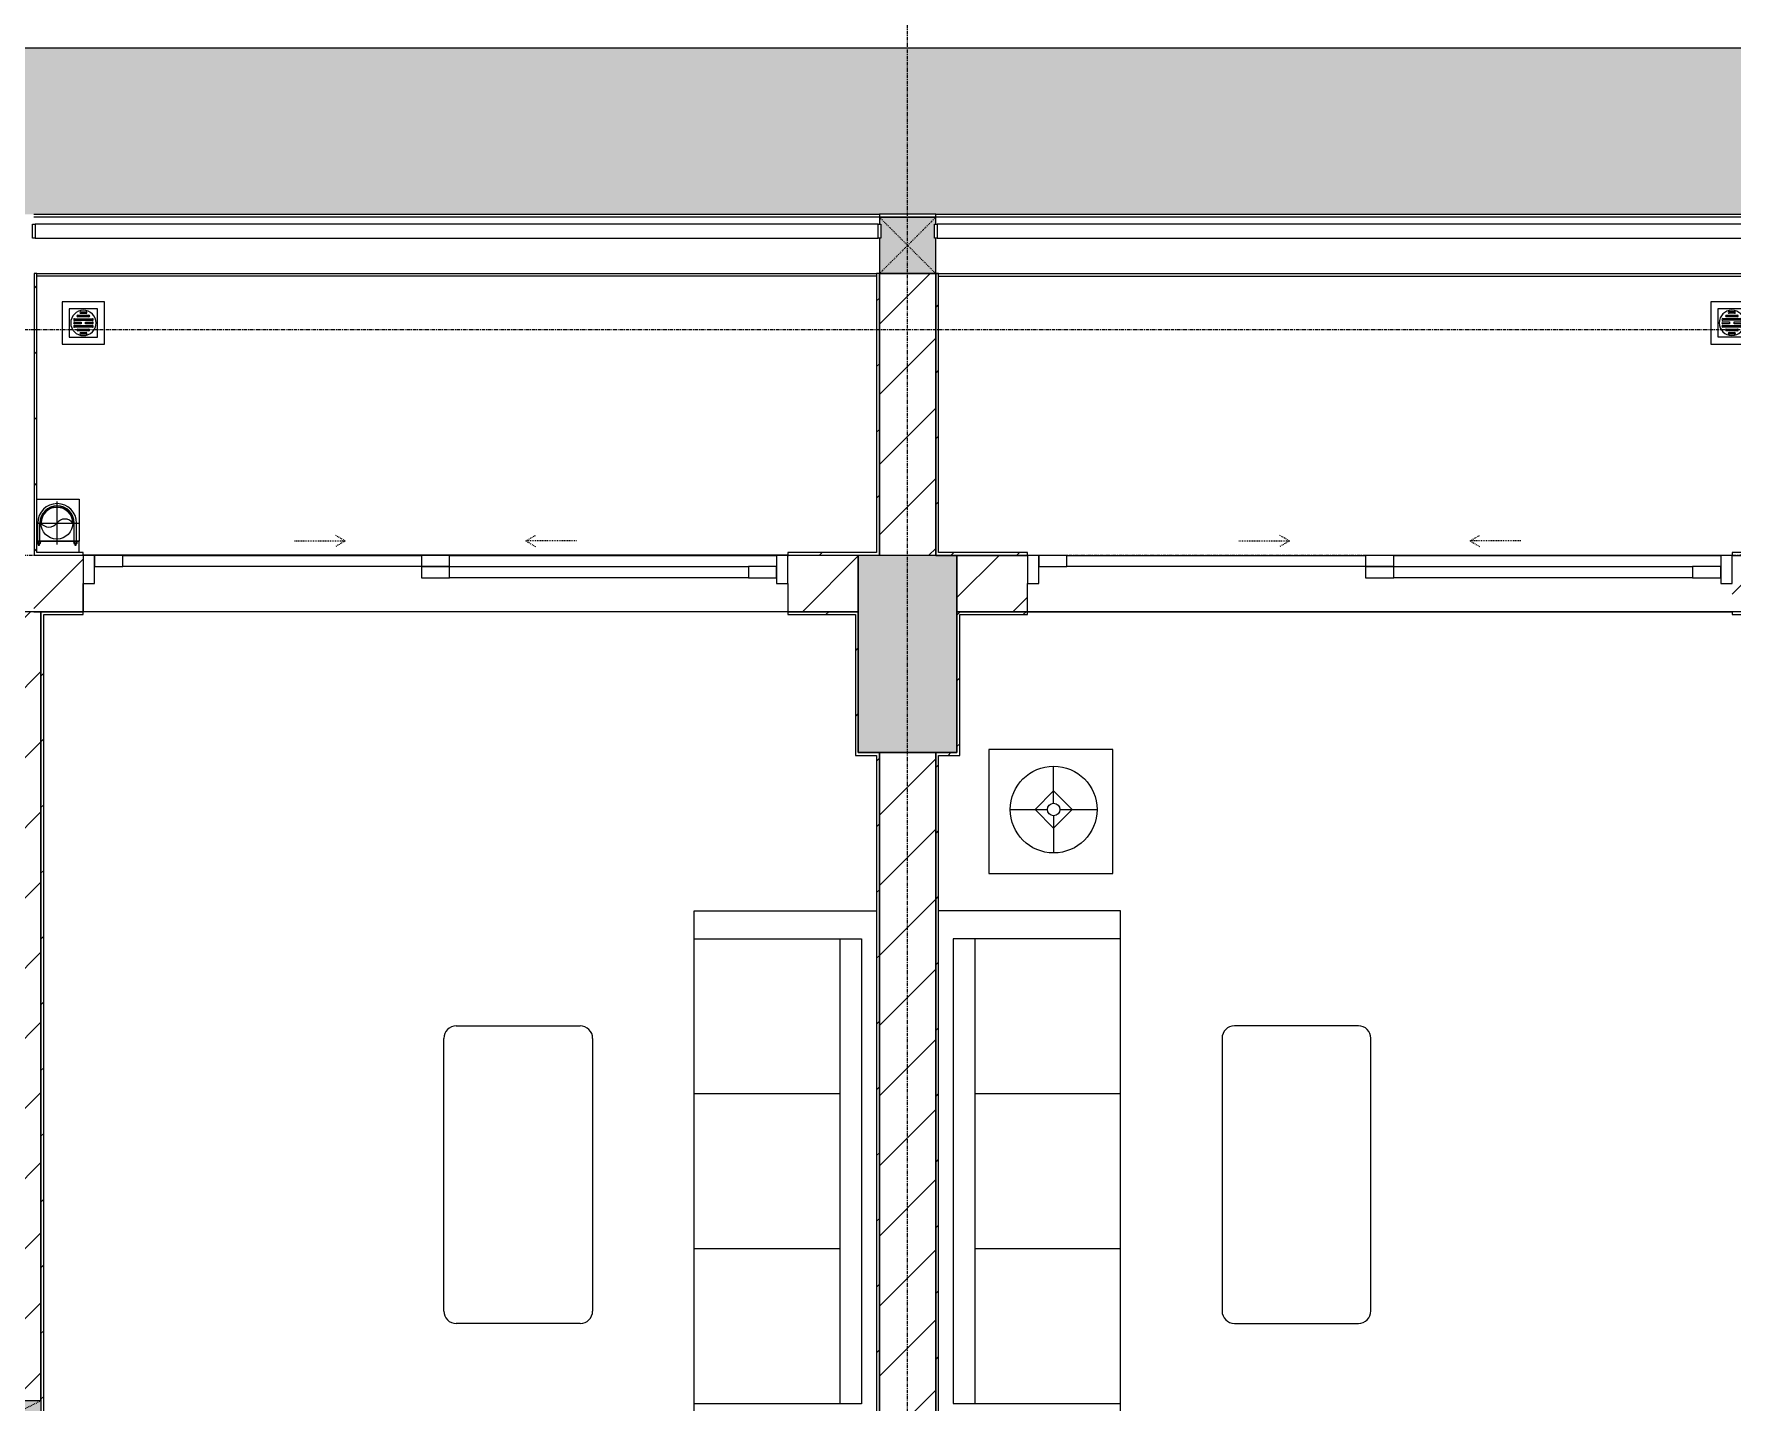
# Model space of a CAD drawing. Header units: millimetres. Extents: x 5357 to 259384, y -16348 to 109893.
# Drawn here: x 88653 to 94678, y 41532 to 46387 of the extents above; entities that cross this region are included whole.
import ezdxf

# ---------------------------------------------------------------- set-up
doc = ezdxf.new("R2010")
doc.units = ezdxf.units.MM
for name, pattern in [('Dash', [6, 3, -3]), ('Grid Line', [22.225, 12.7, -3.175, 3.175, -3.175]), ('IMPORT-CENTER _3_', [10.16, 6.35, -1.27, 1.27, -1.27])]:
    doc.linetypes.add(name, pattern=pattern)
for name, color, linetype, lineweight in [('0-1', 7, 'Continuous', 5), ('A-DOOR', 31, 'Continuous', 9), ('A-DOOR-FRAM', 31, 'Continuous', 9), ('A-DOOR-HDLN', 31, 'Dash', 9), ('A-FLOR-1', 53, 'Continuous', 9), ('A-FLOR-HRAL', 11, 'Continuous', 9), ('A-FLOR-PATT', 8, 'Continuous', 9), ('A-WALL', 113, 'Continuous', 9), ('A-WALL-1', 9, 'Continuous', 18), ('A-WALL-3', 113, 'Continuous', 18), ('A-WALL-PATT', 111, 'Continuous', 9), ('A-WALL-PATT-1', 10, 'Continuous', 9), ('A-WALL-PATT-2', 53, 'Continuous', 9), ('G-IMPT', 8, 'Continuous', 9), ('G-IMPT-2', 8, 'IMPORT-CENTER _3_', 9), ('I-FURN', 30, 'Continuous', 9), ('I-FURN-1', 254, 'Continuous', 9), ('I-WALL-1', 9, 'Continuous', 18), ('I-WALL-2', 53, 'Continuous', 9), ('M-EQPM', 50, 'Continuous', 9), ('S-BEAM-1', 53, 'Continuous', 9), ('S-COLS', 52, 'Continuous', 9), ('S-COLS-1', 253, 'Continuous', 5), ('S-COLS-2', 9, 'Continuous', 18), ('S-COLS-3', 53, 'Continuous', 9), ('S-COLS-4', 254, 'Continuous', 9), ('S-COLS-5', 52, 'Continuous', 18), ('S-COLS-6', 52, 'Dash', 9), ('S-COLS-HDLN', 52, 'Dash', 9), ('S-COLS-HDLN-1', 53, 'Dash', 9), ('S-GRID-1', 1, 'Grid Line', 9)]:
    doc.layers.add(name, color=color, linetype=linetype, lineweight=lineweight)
pattern_1 = [(45, (0, 0), (-116.67262, 116.67262), [])]
pattern_2 = [(45, (0, 0), (-124.4508, 124.4508), [])]

# ---------------------------------------------------------------- blocks, each defined once
blk = doc.blocks.new('NCV_TKTC_KET CAU_rvt-1-TKCS_MB CẢNH QUAN CÂY XANH')
at = {"layer": 'S-COLS-1'}
blk.add_hatch(color=256, dxfattribs=at).paths.add_polyline_path([(91927.6, 43836.9), (91927.6, 44536.9), (91577.6, 44536.9), (91577.6, 43836.9), (91903.1, 43836.9)])
at = {"layer": 'S-BEAM-1'}
blk.add_line((91852.6, 45537.4), (94852.6, 45537.4), dxfattribs=at)
at = {"layer": 'S-COLS-2'}
for p, q in [((91927.6, 44536.9), (91577.6, 44536.9)), ((91577.6, 44536.9), (91577.6, 43836.9)), ((91927.6, 43836.9), (91927.6, 44536.9)), ((91577.6, 43836.9), (91927.6, 43836.9))]:
    blk.add_line(p, q, dxfattribs=at)
blk = doc.blocks.new('LOBBY_SOFA_1 - LOBBY_SOFA_1-V152-TKCS_MB CẢNH QUAN CÂY XANH')
at = {"layer": 'I-FURN'}
for p, q in [((-2128.3, 1548.5), (-1160.3, 1548.5)), ((-2172.3, 1064.5), (-2172.3, 1504.5)), ((-1116.3, 1504.5), (-1116.3, 1064.5)), ((-1160.3, 1020.5), (-2128.3, 1020.5)), ((-2688.2, 633.5), (-3128.2, 633.5)), ((-3128.2, 633.5), (-3128.2, 193.5)), ((-2688.2, 193.5), (-2688.2, 633.5)), ((-2556, 660), (-708, 660)), ((-2556, 12.9), (-2556, 660)), ((-2457, 66), (-2457, 660)), ((-1907, 143), (-1907, 660)), ((-1357, 143), (-1357, 660)), ((-807, 660), (-807, 66)), ((-708, 660), (-708, 12.9)), ((-2915.4, 445), (-2915.4, 577)), ((-2981.4, 423), (-2915.4, 489)), ((-2915.4, 489), (-2849.4, 423)), ((-2937.4, 423), (-3069.4, 423)), ((-2915.4, 357), (-2981.4, 423)), ((-2849.4, 423), (-2915.4, 357)), ((-2893.4, 423), (-2761.4, 423)), ((-2915.4, 269), (-2915.4, 401)), ((-3128.2, 193.5), (-2688.2, 193.5)), ((-807, 143), (-2457, 143)), ((-807, 66), (-2457, 66))]:
    blk.add_line(p, q, dxfattribs=at)
for radius in [154, 22]:
    blk.add_circle((-2915.4, 423), radius, dxfattribs=at)
for centre, start, end in [((-2128.3, 1504.5), 90, 180), ((-1160.3, 1504.5), 0, 90), ((-2128.3, 1064.5), 180, 270), ((-1160.3, 1064.5), 270, 0)]:
    blk.add_arc(centre, 44, start, end, dxfattribs=at)
at = {"layer": 'I-FURN-1'}
for p, q in [((-2128.3, 1548.5), (-1160.3, 1548.5)), ((-2172.3, 1064.5), (-2172.3, 1504.5)), ((-1116.3, 1504.5), (-1116.3, 1064.5)), ((-1160.3, 1020.5), (-2128.3, 1020.5)), ((-3128.2, 633.5), (-2688.2, 633.5)), ((-3128.2, 193.5), (-3128.2, 633.5)), ((-2688.2, 633.5), (-2688.2, 193.5)), ((-2556, 660), (-708, 660)), ((-2556, 12.9), (-2556, 660)), ((-708, 660), (-708, 12.9)), ((-2688.2, 193.5), (-3128.2, 193.5))]:
    blk.add_line(p, q, dxfattribs=at)
for centre, start, end in [((-2128.3, 1504.5), 90, 180), ((-1160.3, 1504.5), 0, 90), ((-2128.3, 1064.5), 180, 270), ((-1160.3, 1064.5), 270, 0)]:
    blk.add_arc(centre, 44, start, end, dxfattribs=at)
blk = doc.blocks.new('G1_SOF - BO TRU - 100x200-V121-TKCS_MB CẢNH QUAN CÂY XANH')
at = {"layer": 'S-COLS-3'}
blk.add_hatch(color=256, dxfattribs=at).paths.add_polyline_path([(50, 100), (-50, 100), (-50, -100), (50, -100)])
at = {"layer": 'S-COLS-2'}
for p, q in [((-50, 100), (50, 100)), ((-50, -100), (-50, 100)), ((50, 100), (50, -100))]:
    blk.add_line(p, q, dxfattribs=at)
at = {"layer": 'S-COLS-HDLN-1'}
for p, q in [((50, -100), (-50, 100)), ((-50, -100), (50, 100))]:
    blk.add_line(p, q, dxfattribs=at)
blk = doc.blocks.new('LOBBY_SOFA_1 - LOBBY_SOFA_1-V9-TKCS_MB CẢNH QUAN CÂY XANH')
at = {"layer": 'I-FURN'}
for p, q in [((-2556, -14.9), (-2556, -660)), ((-708, -660), (-708, -14.9)), ((-2457, -66), (-2457, -660)), ((-807, -66), (-2457, -66)), ((-807, -660), (-807, -66)), ((-807, -143), (-2457, -143)), ((-1907, -143), (-1907, -660)), ((-1357, -143), (-1357, -660)), ((-3128.2, -193.5), (-2688.2, -193.5)), ((-3128.2, -633.5), (-3128.2, -193.5)), ((-2688.2, -193.5), (-2688.2, -633.5)), ((-575.9, -193.5), (-575.9, -633.5)), ((-135.9, -193.5), (-575.9, -193.5)), ((-135.9, -633.5), (-135.9, -193.5)), ((-2915.4, -269), (-2915.4, -401)), ((-348.6, -269), (-348.6, -401)), ((-2915.4, -357), (-2981.4, -423)), ((-2849.4, -423), (-2915.4, -357)), ((-414.6, -423), (-348.6, -357)), ((-348.6, -357), (-282.6, -423)), ((-2937.4, -423), (-3069.4, -423)), ((-2981.4, -423), (-2915.4, -489)), ((-2915.4, -489), (-2849.4, -423)), ((-2915.4, -445), (-2915.4, -577)), ((-2893.4, -423), (-2761.4, -423)), ((-370.6, -423), (-502.6, -423)), ((-348.6, -489), (-414.6, -423)), ((-282.6, -423), (-348.6, -489)), ((-348.6, -445), (-348.6, -577)), ((-326.6, -423), (-194.6, -423)), ((-2688.2, -633.5), (-3128.2, -633.5)), ((-2556, -660), (-708, -660)), ((-575.9, -633.5), (-135.9, -633.5)), ((-1160.3, -1020.5), (-2128.3, -1020.5)), ((-2172.3, -1064.5), (-2172.3, -1504.5)), ((-1116.3, -1504.5), (-1116.3, -1064.5)), ((-2128.3, -1548.5), (-1160.3, -1548.5))]:
    blk.add_line(p, q, dxfattribs=at)
for centre, radius in [((-2915.4, -423), 154), ((-348.6, -423), 154), ((-2915.4, -423), 22), ((-348.6, -423), 22)]:
    blk.add_circle(centre, radius, dxfattribs=at)
for centre, start, end in [((-2128.3, -1064.5), 90, 180), ((-1160.3, -1064.5), 0, 90), ((-2128.3, -1504.5), 180, 270), ((-1160.3, -1504.5), 270, 0)]:
    blk.add_arc(centre, 44, start, end, dxfattribs=at)
at = {"layer": 'I-FURN-1'}
for p, q in [((-2556, -14.9), (-2556, -660)), ((-708, -660), (-708, -14.9)), ((-2688.2, -193.5), (-3128.2, -193.5)), ((-3128.2, -193.5), (-3128.2, -633.5)), ((-2688.2, -633.5), (-2688.2, -193.5)), ((-135.9, -193.5), (-575.9, -193.5)), ((-575.9, -193.5), (-575.9, -633.5)), ((-135.9, -633.5), (-135.9, -193.5)), ((-3128.2, -633.5), (-2688.2, -633.5)), ((-2556, -660), (-708, -660)), ((-575.9, -633.5), (-135.9, -633.5)), ((-1160.3, -1020.5), (-2128.3, -1020.5)), ((-2172.3, -1064.5), (-2172.3, -1504.5)), ((-1116.3, -1504.5), (-1116.3, -1064.5)), ((-2128.3, -1548.5), (-1160.3, -1548.5))]:
    blk.add_line(p, q, dxfattribs=at)
for centre, start, end in [((-2128.3, -1064.5), 90, 180), ((-1160.3, -1064.5), 0, 90), ((-2128.3, -1504.5), 180, 270), ((-1160.3, -1504.5), 270, 0)]:
    blk.add_arc(centre, 44, start, end, dxfattribs=at)
blk = doc.blocks.new('NCV_TKTC_TANG 1_rvt-1-TKCS_MB CẢNH QUAN CÂY XANH')
at = {"layer": 'A-WALL-PATT-1'}
h = blk.add_hatch(dxfattribs=at)
h.set_pattern_fill('FP_2', color=256, style=0, pattern_type=2)
h.set_pattern_definition(pattern_2)
h.paths.add_polyline_path([(88577.6, 41536.9), (88677.6, 41536.9), (88677.6, 44336.6), (88577.6, 44336.6), (88577.6, 42828.4)])
at = {"layer": 'A-WALL-PATT-2'}
h = blk.add_hatch(dxfattribs=at)
h.set_pattern_fill('FP_10', color=256, style=0, pattern_type=2)
h.set_pattern_definition(pattern_1)
h.paths.add_polyline_path([(88663.1, 44537.4), (88663.1, 45537.4), (88653.1, 45537.4), (88653.1, 44537.4)])
h = blk.add_hatch(dxfattribs=at)
h.set_pattern_fill('FP_10', color=256, style=0, pattern_type=2)
h.set_pattern_definition(pattern_1)
h.paths.add_polyline_path([(91652.6, 44547.4), (91652.6, 45537.4), (91642.6, 45537.4), (91642.6, 44547.4)])
h = blk.add_hatch(dxfattribs=at)
h.set_pattern_fill('FP_10', color=256, style=0, pattern_type=2)
h.set_pattern_definition(pattern_1)
h.paths.add_polyline_path([(91852.6, 44546.9), (91862.6, 44546.9), (91862.6, 45536.9), (91852.6, 45536.9), (91852.6, 44800.9)])
h = blk.add_hatch(dxfattribs=at)
h.set_pattern_fill('FP_10', color=256, style=0, pattern_type=2)
h.set_pattern_definition(pattern_1)
h.paths.add_polyline_path([(88663.1, 44537.4), (88827.6, 44537.4), (88827.6, 44547.4), (88663.1, 44547.4)])
h.paths.add_polyline_path([(91652.6, 44537.4), (91652.6, 44547.4), (91327.6, 44547.4), (91327.6, 44537.4)])
h = blk.add_hatch(dxfattribs=at)
h.set_pattern_fill('FP_10', color=256, style=0, pattern_type=2)
h.set_pattern_definition(pattern_1)
h.paths.add_polyline_path([(94842.6, 44536.9), (94842.6, 44546.9), (94677.6, 44546.9), (94677.6, 44536.9)])
h.paths.add_polyline_path([(91852.6, 44536.9), (92177.6, 44536.9), (92177.6, 44546.9), (91852.6, 44546.9)])
h = blk.add_hatch(dxfattribs=at)
h.set_pattern_fill('FP_10', color=256, style=0, pattern_type=2)
h.set_pattern_definition(pattern_1)
h.paths.add_polyline_path([(88687.6, 41436.9), (88687.6, 44336.9), (88677.6, 44336.9), (88677.6, 41436.9)])
h = blk.add_hatch(dxfattribs=at)
h.set_pattern_fill('FP_10', color=256, style=0, pattern_type=2)
h.set_pattern_definition(pattern_1)
h.paths.add_polyline_path([(88827.6, 44326.9), (88827.6, 44336.9), (88687.6, 44336.9), (88687.6, 44326.9)])
h.paths.add_polyline_path([(91567.6, 44326.9), (91577.6, 44326.9), (91577.6, 44336.9), (91327.6, 44336.9), (91327.6, 44326.9)])
h = blk.add_hatch(dxfattribs=at)
h.set_pattern_fill('FP_10', color=256, style=0, pattern_type=2)
h.set_pattern_definition(pattern_1)
h.paths.add_polyline_path([(91577.6, 43826.9), (91577.6, 44326.9), (91567.6, 44326.9), (91567.6, 43826.9)])
h = blk.add_hatch(dxfattribs=at)
h.set_pattern_fill('FP_10', color=256, style=0, pattern_type=2)
h.set_pattern_definition(pattern_1)
h.paths.add_polyline_path([(94842.6, 44326.9), (94842.6, 44336.9), (94677.6, 44336.9), (94677.6, 44326.9)])
h.paths.add_polyline_path([(91937.6, 44326.9), (92177.6, 44326.9), (92177.6, 44336.9), (91927.6, 44336.9), (91927.6, 44326.9)])
h = blk.add_hatch(dxfattribs=at)
h.set_pattern_fill('FP_10', color=256, style=0, pattern_type=2)
h.set_pattern_definition(pattern_1)
h.paths.add_polyline_path([(91937.6, 43826.9), (91937.6, 44326.9), (91927.6, 44326.9), (91927.6, 43826.9)])
h = blk.add_hatch(dxfattribs=at)
h.set_pattern_fill('FP_10', color=256, style=0, pattern_type=2)
h.set_pattern_definition(pattern_1)
h.paths.add_polyline_path([(91642.6, 40536.9), (91652.6, 40536.9), (91652.6, 43826.9), (91642.6, 43826.9), (91642.6, 40546.9)])
h = blk.add_hatch(dxfattribs=at)
h.set_pattern_fill('FP_10', color=256, style=0, pattern_type=2)
h.set_pattern_definition(pattern_1)
h.paths.add_polyline_path([(91852.6, 43826.9), (91927.6, 43826.9), (91927.6, 43836.9), (91852.6, 43836.9)])
h = blk.add_hatch(dxfattribs=at)
h.set_pattern_fill('FP_10', color=256, style=0, pattern_type=2)
h.set_pattern_definition(pattern_1)
h.paths.add_polyline_path([(91852.6, 40536.9), (91862.6, 40536.9), (91862.6, 43826.9), (91852.6, 43826.9), (91852.6, 40855.9)])
at = {"layer": 'A-FLOR-1'}
for p, q in [((91327.6, 44537.4), (88827.6, 44537.4)), ((94637.6, 44536.9), (93477.6, 44536.9)), ((88827.6, 44437.1), (88827.6, 44337.4)), ((88827.6, 44337.4), (91327.6, 44337.4)), ((91327.6, 44336.9), (88827.6, 44336.9)), ((94677.6, 44336.9), (92177.6, 44336.9)), ((92177.6, 44336.9), (94677.6, 44336.9))]:
    blk.add_line(p, q, dxfattribs=at)
at = {"layer": 'A-WALL-1'}
for p, q in [((88677.6, 44336.6), (88577.6, 44336.6)), ((88677.6, 41536.9), (88677.6, 44336.6))]:
    blk.add_line(p, q, dxfattribs=at)
at = {"layer": 'I-WALL-1'}
for p, q in [((88663.1, 45537.4), (88653.1, 45537.4)), ((88653.1, 45537.4), (88653.1, 44537.4)), ((88663.1, 44547.4), (88663.1, 45537.4)), ((91642.6, 45537.4), (91642.6, 44547.4)), ((91652.6, 45537.4), (91642.6, 45537.4)), ((91652.6, 44547.4), (91652.6, 45537.4)), ((91852.6, 45536.9), (91852.6, 44546.9)), ((91862.6, 45536.9), (91852.6, 45536.9)), ((91862.6, 44546.9), (91862.6, 45536.9)), ((88653.1, 44537.4), (88663.1, 44537.4)), ((88827.6, 44547.4), (88663.1, 44547.4)), ((88663.1, 44537.4), (88827.6, 44537.4)), ((88827.6, 44537.4), (88827.6, 44547.4)), ((91642.6, 44547.4), (91327.6, 44547.4)), ((91327.6, 44547.4), (91327.6, 44537.4)), ((91327.6, 44537.4), (91652.6, 44537.4)), ((91652.6, 44537.4), (91652.6, 44547.4)), ((91852.6, 44546.9), (91852.6, 44536.9)), ((91852.6, 44536.9), (92177.6, 44536.9)), ((92177.6, 44546.9), (91862.6, 44546.9)), ((92177.6, 44536.9), (92177.6, 44546.9)), ((94842.6, 44546.9), (94677.6, 44546.9)), ((94677.6, 44546.9), (94677.6, 44536.9)), ((94677.6, 44536.9), (94842.6, 44536.9)), ((88687.6, 44336.9), (88677.6, 44336.9)), ((88677.6, 44336.9), (88677.6, 41536.9)), ((88827.6, 44336.9), (88687.6, 44336.9)), ((88687.6, 41436.9), (88687.6, 44326.9)), ((88687.6, 44326.9), (88827.6, 44326.9)), ((88827.6, 44326.9), (88827.6, 44336.9)), ((91577.6, 44336.9), (91327.6, 44336.9)), ((91327.6, 44336.9), (91327.6, 44326.9)), ((91327.6, 44326.9), (91567.6, 44326.9)), ((91567.6, 44326.9), (91567.6, 43826.9)), ((91577.6, 44326.9), (91577.6, 44336.9)), ((91577.6, 43836.9), (91577.6, 44326.9)), ((92177.6, 44336.9), (91927.6, 44336.9)), ((91927.6, 44336.9), (91927.6, 44326.9)), ((91927.6, 44326.9), (91927.6, 43836.9)), ((91937.6, 44326.9), (92177.6, 44326.9)), ((91937.6, 43826.9), (91937.6, 44326.9)), ((92177.6, 44326.9), (92177.6, 44336.9)), ((94842.6, 44336.9), (94677.6, 44336.9)), ((94677.6, 44336.9), (94677.6, 44326.9)), ((94677.6, 44326.9), (94842.6, 44326.9)), ((91567.6, 43826.9), (91577.6, 43826.9)), ((91652.6, 43836.9), (91577.6, 43836.9)), ((91577.6, 43826.9), (91642.6, 43826.9)), ((91642.6, 43826.9), (91642.6, 40546.9)), ((91652.6, 43826.9), (91652.6, 43836.9)), ((91652.6, 40536.9), (91652.6, 43826.9)), ((91927.6, 43836.9), (91852.6, 43836.9)), ((91852.6, 43836.9), (91852.6, 43826.9)), ((91852.6, 43826.9), (91852.6, 40536.9)), ((91862.6, 43826.9), (91927.6, 43826.9)), ((91862.6, 40546.9), (91862.6, 43826.9)), ((91927.6, 43826.9), (91937.6, 43826.9))]:
    blk.add_line(p, q, dxfattribs=at)
at = {"layer": 'I-WALL-2'}
for p, q in [((88663.1, 45537.4), (91642.6, 45537.4)), ((91642.6, 45527.4), (88663.1, 45527.4)), ((91862.6, 45536.9), (94842.6, 45536.9)), ((94842.6, 45526.9), (91862.6, 45526.9))]:
    blk.add_line(p, q, dxfattribs=at)
at = {"layer": 'I-FURN-1'}
for name, p, rotation in [('LOBBY_SOFA_1 - LOBBY_SOFA_1-V9-TKCS_MB CẢNH QUAN CÂY XANH', (91847.7, 43983.4), 90.00000000000031), ('LOBBY_SOFA_1 - LOBBY_SOFA_1-V152-TKCS_MB CẢNH QUAN CÂY XANH', (91655.4, 43983), 90.0000000000005)]:
    blk.add_blockref(name, p, dxfattribs=dict(at, rotation=rotation))
at = {"layer": 'S-COLS-4', "rotation": 270.0000000000011}
blk.add_blockref('G1_SOF - BO TRU - 100x200-V121-TKCS_MB CẢNH QUAN CÂY XANH', (88577.6, 41486.9), dxfattribs=at)
blk = doc.blocks.new('DEG_02-DEG_03 - DEG_02-2500x2400mm-CỬA ĐI 02 CÁNH TRƯỢT-625766-TKCS_MB CẢNH QUAN CÂY XANH')
at = {"layer": 'A-DOOR'}
for p, q in [((-1110, 100), (-1210, 100)), ((-1210, 100), (-1210, 60)), ((-1110, 60), (-1110, 100)), ((-1110, 100), (-50, 100)), ((50, 100), (-50, 100)), ((-50, 100), (-50, 60)), ((50, 60), (50, 100)), ((-1210, 60), (-1110, 60)), ((-50, 60), (-1110, 60)), ((50, 60), (-50, 60)), ((-50, 60), (-50, 20)), ((-50, 60), (50, 60)), ((-50, 20), (50, 20)), ((50, 20), (50, 60)), ((50, 60), (1110, 60)), ((1110, 20), (50, 20)), ((1210, 60), (1110, 60)), ((1110, 60), (1110, 20)), ((1110, 20), (1210, 20)), ((1210, 20), (1210, 60))]:
    blk.add_line(p, q, dxfattribs=at)
at = {"layer": 'A-DOOR-FRAM'}
for p, q in [((-1210, 100), (-1250, 100)), ((-1250, 100), (-1250, 0)), ((-1210, 0), (-1210, 100)), ((1250, 100), (1210, 100)), ((1210, 100), (1210, 0)), ((1250, 0), (1250, 100)), ((-1250, 0), (-1210, 0)), ((1210, 0), (1250, 0))]:
    blk.add_line(p, q, dxfattribs=at)
at = {"layer": 'A-DOOR-HDLN'}
for p, q in [((-500.4, 151.1), (-320.4, 151.1)), ((-320.4, 151.1), (-355, 171.1)), ((-320.4, 151.1), (-355, 131.1)), ((320.4, 151.1), (355, 171.1)), ((320.4, 151.1), (355, 131.1)), ((500.4, 151.1), (320.4, 151.1))]:
    blk.add_line(p, q, dxfattribs=at)
blk = doc.blocks.new('Railing - 50 x 10mm-1251311-TKCS_MB CẢNH QUAN CÂY XANH')
at = {"layer": 'A-FLOR-HRAL'}
for p, q in [((25, 5), (-25, 5)), ((-25, 5), (-25, -5)), ((25, -5), (25, 5)), ((-25, -5), (25, -5))]:
    blk.add_line(p, q, dxfattribs=at)
blk = doc.blocks.new('Railing - Railing-1601247-TKCS_MB CẢNH QUAN CÂY XANH')
at = {"layer": 'A-FLOR-HRAL'}
for p, q in [((91647.6, 45712.4), (88657.6, 45712.4)), ((88657.6, 45662.4), (91647.6, 45662.4))]:
    blk.add_line(p, q, dxfattribs=at)
at = {"extrusion": (0, 0, -1), "zscale": -1, "rotation": 90}
for p in [(-88652.6, 45687.4), (-91652.6, 45687.4)]:
    blk.add_blockref('Railing - 50 x 10mm-1251311-TKCS_MB CẢNH QUAN CÂY XANH', p, dxfattribs=at)
blk = doc.blocks.new('Railing - Railing-1601312-TKCS_MB CẢNH QUAN CÂY XANH')
at = {"layer": 'A-FLOR-HRAL'}
for p, q in [((94847.6, 45712.4), (91857.6, 45712.4)), ((91857.6, 45662.4), (94847.6, 45662.4))]:
    blk.add_line(p, q, dxfattribs=at)
at = {"extrusion": (0, 0, -1), "zscale": -1, "rotation": 90}
for p in [(-91852.6, 45687.4), (-94852.6, 45687.4)]:
    blk.add_blockref('Railing - 50 x 10mm-1251311-TKCS_MB CẢNH QUAN CÂY XANH', p, dxfattribs=at)
blk = doc.blocks.new('TKTC_XREF_251221_MB TANG 1 - TKTC_XREF_260130_MB TANG 1_dwg_THU NUOC - THU NUOC-444531-TKCS_MB TẦNG 1-4202120-TKCS_MB CẢNH QUAN CÂY XANH')
at = {"layer": 'M-EQPM'}
for p, q in [((-23.3, 10.8), (40.9, 10.8)), ((40.9, 4.8), (-23.3, 4.8)), ((-11, 23.3), (28.5, 23.3)), ((28.5, 17.3), (-11, 17.3)), ((-1.1, 35.6), (18.5, 35.6)), ((18.5, 29.6), (-1.1, 29.6)), ((-23.3, -13.6), (40.9, -13.6)), ((40.9, -19.6), (-23.3, -19.6)), ((-11, -26.1), (28.5, -26.1)), ((28.5, -32.1), (-11, -32.1)), ((-1.1, -38.5), (18.5, -38.5)), ((18.5, -44.5), (-1.1, -44.5))]:
    blk.add_line(p, q, dxfattribs=at)
at = {"layer": 'M-EQPM', "flags": 128}
for points in [[(83.7, -79.4), (83.7, 70.6), (-66.3, 70.6), (-66.3, -79.4)], [(58.7, -54.4), (58.7, 45.6), (-41.3, 45.6), (-41.3, -54.4)]]:
    blk.add_lwpolyline(points, close=True, dxfattribs=at)
for points in [[(-23.3, -1.2), (0.7, -1.2), (0.7, -7.2), (-23.3, -7.2)], [(40.9, -7.2), (16.7, -7.2), (16.7, -1.2), (40.9, -1.2)]]:
    blk.add_lwpolyline(points, dxfattribs=at)
at = {"layer": 'M-EQPM'}
for centre, radius, start, end in [((8.7, -4.4), 45, 360, 180), ((8.7, -4.4), 45, 360, 180), ((-23.3, 7.8), 3, 90, 270), ((-11, 20.3), 3, 90, 270), ((-1.1, 32.6), 3, 90, 270), ((18.5, 32.6), 3, 270, 90), ((28.5, 20.3), 3, 270, 90), ((40.9, 7.8), 3, 270, 90), ((8.7, -4.4), 45, 180, 360), ((8.7, -4.4), 45, 180, 360), ((-23.3, -4.2), 3, 90, 270), ((-23.3, -16.6), 3, 90, 270), ((-11, -29.1), 3, 90, 270), ((-1.1, -41.5), 3, 90, 270), ((18.5, -41.5), 3, 270, 90), ((28.5, -29.1), 3, 270, 90), ((40.9, -4.2), 3, 270, 90), ((40.9, -16.6), 3, 270, 90)]:
    blk.add_arc(centre, radius, start, end, dxfattribs=at)
blk = doc.blocks.new('TKTC_XREF_251221_MB TANG 1 - TKTC_XREF_260130_MB TANG 1_dwg_CUM U_DN100-V226-TKCS_MB CẢNH QUAN CÂY XANH')
at = {"layer": 'G-IMPT'}
blk.add_hatch(color=256, dxfattribs=at).paths.add_polyline_path([(0, 61), (0, 57), (14.8, 55.1), (28.5, 49.4), (40.3, 40.3), (49.4, 28.5), (55.1, 14.8), (57, 0), (55.1, -14.8), (49.4, -28.5), (40.3, -40.3), (28.5, -49.4), (14.8, -55.1), (0, -57), (0, -61), (15.8, -58.9), (30.5, -52.8), (43.1, -43.1), (52.8, -30.5), (58.9, -15.8), (61, 0), (58.9, 15.8), (52.8, 30.5), (43.1, 43.1), (30.5, 52.8), (15.8, 58.9)])
for p, q in [((-79.1, 66.6), (-79.1, 63.4)), ((-76.6, 66.6), (-76.6, 63.4)), ((-74.6, 66.6), (-74.6, 63.4)), ((-72.7, 69.3), (-72.7, 60.7)), ((-66.9, 67.9), (-71.7, 67.9)), ((-66.9, 62.1), (-71.7, 62.1)), ((-66.9, 70.8), (-66.9, 72.7)), ((-65, 69), (0, 69)), ((-79.1, -63.4), (-79.1, -66.6)), ((-76.6, -63.4), (-76.6, -66.6)), ((-74.6, -63.4), (-74.6, -66.6)), ((-72.7, -60.7), (-72.7, -69.3)), ((-66.9, -62.1), (-71.7, -62.1)), ((-66.9, -67.9), (-71.7, -67.9)), ((-65, -69), (0, -69))]:
    blk.add_line(p, q, dxfattribs=at)
at = {"layer": 'G-IMPT', "flags": 128}
for points in [[(-72.7, 67.6), (-78.1, 67.6), (-78.1, 62.4), (-72.7, 62.4)], [(-71.7, 59.2), (-66.9, 59.2), (-66.9, 70.8), (-71.7, 70.8)], [(-65, 72.5), (-65, 57.3), (-66.9, 57.3), (-66.9, 59.2)], [(-65, 61), (0, 61), (0, 57)], [(-71.7, -70.8), (-66.9, -70.8), (-66.9, -59.2), (-71.7, -59.2)], [(-66.9, -59.2), (-66.9, -57.3), (-65, -57.3), (-65, -72.7), (-66.9, -72.7), (-66.9, -70.8)], [(-65, -61), (0, -61), (0, -57)], [(-72.7, -62.4), (-78.1, -62.4), (-78.1, -67.6), (-72.7, -67.6)]]:
    blk.add_lwpolyline(points, dxfattribs=at)
at = {"layer": 'G-IMPT'}
for centre, radius, start, end in [((-78.1, 66.6), 0.96, 90, 180), ((-78.1, 63.4), 0.96, 180, 270), ((-71.1, 69.3), 1.56, 112.61986, 247.38014), ((-67.9, 65), 4.8, 143.1301, 216.8699), ((-71.1, 60.7), 1.56, 112.61986, 247.38014), ((0, 0), 69, 270, 90), ((0, 0), 61, 270, 90), ((0, 0), 57, 270, 90), ((-71.1, -60.7), 1.56, 112.61986, 247.38014), ((-78.1, -63.4), 0.96, 90, 180), ((-78.1, -66.6), 0.96, 180, 270), ((-67.9, -65), 4.8, 143.1301, 216.8699), ((-71.1, -69.3), 1.56, 112.61986, 247.38014)]:
    blk.add_arc(centre, radius, start, end, dxfattribs=at)
blk = doc.blocks.new('TKTC_XREF_251221_MB TANG 1 - TKTC_XREF_260130_MB TANG 1_dwg_$cc-V227-TKCS_MB CẢNH QUAN CÂY XANH')
at = {"layer": 'G-IMPT'}
blk.add_circle((0, 0), 0.5, dxfattribs=at)
for centre, radius, start, end in [((0, 0), 0.5, 90, 270), ((0.188, 0.25), 0.313, 126.8699, 233.1301), ((-0.188, -0.25), 0.313, 306.8699, 53.1301)]:
    blk.add_arc(centre, radius, start, end, dxfattribs=at)
at = {"layer": 'G-IMPT-2'}
for p, q in [((0, -0.625), (0, 0.673)), ((-0.673, 0), (0.673, 0))]:
    blk.add_line(p, q, dxfattribs=at)
blk = doc.blocks.new('TKTC_XREF_251221_MB TANG 1 - TKTC_XREF_260130_MB TANG 1_dwg-4202109-TKCS_MB CẢNH QUAN CÂY XANH')
at = {"layer": 'G-IMPT', "flags": 128}
for points in [[(-114488.6, -356610.2), (-114338.7, -356610.2), (-114338.7, -356759.9), (-114489, -356759.9)], [(-114338.7, -356799.3), (-114338.9, -356760), (-114489, -356760)]]:
    blk.add_lwpolyline(points, dxfattribs=at)
for p in [(-114332.3, -355980.6), (-108483.5, -355980.3)]:
    blk.add_blockref('TKTC_XREF_251221_MB TANG 1 - TKTC_XREF_260130_MB TANG 1_dwg_THU NUOC - THU NUOC-444531-TKCS_MB TẦNG 1-4202120-TKCS_MB CẢNH QUAN CÂY XANH', p)
for name, p, xscale, yscale, zscale, rotation in [('TKTC_XREF_251221_MB TANG 1 - TKTC_XREF_260130_MB TANG 1_dwg_CUM U_DN100-V226-TKCS_MB CẢNH QUAN CÂY XANH', (-114416.7, -356695), 0.9975000000000006, 0.9975000000000006, 0.9975000000000006, 90.00099133829468), ('TKTC_XREF_251221_MB TANG 1 - TKTC_XREF_260130_MB TANG 1_dwg_$cc-V227-TKCS_MB CẢNH QUAN CÂY XANH', (-114417.6, -356695), 113.7150000000073, 113.7150000000073, 113.7150000000073, 269.9990086637467)]:
    blk.add_blockref(name, p, dxfattribs=dict(xscale=xscale, yscale=yscale, zscale=zscale, rotation=rotation))
blk = doc.blocks.new('TKTC_XREF_251221_MB TANG 1 - TKTC_XREF_251221_MB TANG 1-2038492-TKCS_MB CẢNH QUAN CÂY XANH')
blk.add_blockref('TKTC_XREF_251221_MB TANG 1 - TKTC_XREF_260130_MB TANG 1_dwg-4202109-TKCS_MB CẢNH QUAN CÂY XANH', (169499.1, 384109.7))
blk = doc.blocks.new('G1_SOF - BO TRU - 200x200-3050151-TKCS_MB CẢNH QUAN CÂY XANH')
at = {"layer": 'S-COLS-HDLN'}
for p, q in [((-100, 100), (100, -100)), ((100, 100), (-100, -100))]:
    blk.add_line(p, q, dxfattribs=at)

msp = doc.modelspace()

# ---------------------------------------------------------------- hatches: boundary and pattern name
at = {"layer": 'A-FLOR-PATT'}
h = msp.add_hatch(dxfattribs=at)
h.set_pattern_fill('FP_23', color=256, style=0, pattern_type=2)
h.set_pattern_definition([(0, (167.64, 11.2), (558.8, 558.8), [83.82, -16.764, 22.352, -16.764, -419.1]), (0, (167.64, 11.2), (558.8, 558.8), [-139.7, 83.82, -335.28]), (0, (139.7, 27.94), (558.8, 558.8), [55.88, -41.91, 83.82, -41.91, -335.28]), (0, (139.7, 27.94), (558.8, 558.8), [-223.52, 55.88, -279.4]), (0, (335.3, 251.46), (558.8, 558.8), [69.85, -27.94, 69.85, -391.16]), (0, (55.9, 363.2), (558.8, 558.8), [27.94, -55.88, 27.94, -447.04]), (90, (111.76, 363.2), (-558.8, 558.8), [50.292, -508.508]), (90, (279.4, 27.94), (-558.8, 558.8), [55.88, -502.92]), (90, (419.1, 251.46), (-558.8, 558.8), [55.88, -502.92]), (45, (352.04, 22.35), (0, 558.7996), [55.88, -734.383]), (135, (206.76, 22.35), (-558.7996, 0), [55.88, -734.383]), (63.435, (335.28, 25.15), (-0.0005, 558.8001), [55.88, -1193.635]), (75.964, (307.34, 27.94), (-0.00237, 558.80038), [55.88, -2248.111]), (75.964, (447.04, 251.46), (-0.00237, 558.80038), [44.704, -2259.287]), (75.964, (122.94, 363.22), (-0.00237, 558.80038), [39.116, -2264.875]), (104.036, (251.46, 27.94), (0.00237, 558.80038), [55.88, -2248.111]), (104.036, (391.16, 251.46), (0.00237, 558.80038), [44.704, -2259.287]), (104.036, (100.58, 363.22), (0.00237, 558.80038), [39.116, -2264.875]), (116.565, (223.52, 25.15), (0.0005, 558.8001), [55.88, -1193.634])])
h.paths.add_polyline_path([(99733.5, 44546.5), (99767.6, 44546.5), (99767.6, 46337.4), (85077.6, 46337.4), (85077.6, 44546.9), (88442.6, 44546.9), (88442.6, 45747.4), (95062.6, 45747.3), (95063.1, 44546.9), (98660.9, 44546.5)])
at = {"layer": 'A-WALL-PATT'}
h = msp.add_hatch(dxfattribs=at)
h.set_pattern_fill('FP_1', color=256, style=0, pattern_type=2)
h.set_pattern_definition(pattern_2)
h.paths.add_polyline_path([(91652.6, 44537), (91852.6, 44537), (91852.6, 45536.9), (91652.6, 45536.9), (91652.6, 44800.9)])
h = msp.add_hatch(dxfattribs=at)
h.set_pattern_fill('FP_1', color=256, style=0, pattern_type=2)
h.set_pattern_definition(pattern_2)
h.paths.add_polyline_path([(88827.6, 44336.9), (88827.6, 44536.9), (88652.6, 44536.9), (88652.6, 44336.9), (88787.6, 44336.9)])
h.paths.add_polyline_path([(91577.6, 44336.9), (91577.6, 44536.9), (91327.6, 44536.9), (91327.6, 44336.9)])
h = msp.add_hatch(dxfattribs=at)
h.set_pattern_fill('FP_1', color=256, style=0, pattern_type=2)
h.set_pattern_definition(pattern_2)
h.paths.add_polyline_path([(92137.6, 44336.9), (92177.6, 44336.9), (92177.6, 44536.9), (91927.6, 44536.9), (91927.6, 44336.9)])
h.paths.add_polyline_path([(94677.6, 44336.9), (94852.6, 44336.9), (94852.6, 44536.9), (94677.6, 44536.9), (94677.6, 44436.9)])
h = msp.add_hatch(dxfattribs=at)
h.set_pattern_fill('FP_1', color=256, style=0, pattern_type=2)
h.set_pattern_definition(pattern_2)
h.paths.add_polyline_path([(91852.6, 40536.9), (91852.6, 43837), (91652.6, 43837), (91652.6, 40536.9)])
at = {"layer": 'S-COLS-1'}
msp.add_hatch(color=256, dxfattribs=at).paths.add_polyline_path([(91847.6, 45536.9), (91852.6, 45536.9), (91852.6, 45662.4), (91847.6, 45662.4), (91847.6, 45712.4), (91852.6, 45712.4), (91852.6, 45736.9), (91652.6, 45736.9), (91652.6, 45712.4), (91657.6, 45712.4), (91657.6, 45662.4), (91652.6, 45662.4), (91652.6, 45536.9), (91657.6, 45536.9)])

# ---------------------------------------------------------------- linework, layer by layer
at = {"layer": 'A-WALL'}
for p, q in [((99767.6, 46337.4), (85077.6, 46337.4)), ((88652.6, 45747.4), (91652.6, 45747.4)), ((91652.6, 45737.4), (88652.6, 45737.4)), ((91652.6, 45736.9), (91852.6, 45736.9)), ((91852.6, 45747.4), (94852.6, 45747.4)), ((94852.6, 45737.4), (91852.6, 45737.4)), ((91852.6, 45536.9), (91652.6, 45536.9)), ((90127.6, 44536.9), (91287.6, 44536.9)), ((93477.6, 44536.9), (94637.6, 44536.9)), ((91327.6, 44336.9), (88827.6, 44336.9)), ((94677.6, 44336.9), (92177.6, 44336.9))]:
    msp.add_line(p, q, dxfattribs=at)
at = {"layer": 'A-WALL-3'}
for p, q in [((91852.6, 45747.4), (91652.6, 45747.4)), ((91652.6, 45747.4), (91652.6, 45736.9)), ((91852.6, 45737.4), (91652.6, 45737.4)), ((91852.6, 45736.9), (91852.6, 45747.4)), ((91652.6, 45536.9), (91652.6, 44537)), ((91852.6, 44537), (91852.6, 45536.9)), ((88827.6, 44536.9), (88652.6, 44536.9)), ((91577.6, 44536.9), (91327.6, 44536.9)), ((91577.6, 44336.9), (91577.6, 44536.9)), ((91652.6, 44537), (91852.6, 44537)), ((92177.6, 44536.9), (91927.6, 44536.9)), ((91927.6, 44536.9), (91927.6, 44336.9)), ((88827.6, 44336.9), (88827.6, 44436.9)), ((91327.6, 44436.9), (91327.6, 44336.9)), ((92177.6, 44336.9), (92177.6, 44436.9)), ((88652.6, 44336.9), (88827.6, 44336.9)), ((91327.6, 44336.9), (91577.6, 44336.9)), ((91927.6, 44336.9), (92177.6, 44336.9)), ((91652.6, 43837), (91652.6, 40536.9)), ((91852.6, 43837), (91652.6, 43837)), ((91852.6, 40536.9), (91852.6, 43837))]:
    msp.add_line(p, q, dxfattribs=at)
at = {"layer": 'S-COLS'}
for p, q in [((91852.6, 45736.9), (91652.6, 45736.9)), ((91652.6, 45536.9), (91852.6, 45536.9))]:
    msp.add_line(p, q, dxfattribs=at)
at = {"layer": 'S-COLS-5'}
for p, q in [((91652.6, 45736.9), (91652.6, 45712.4)), ((91852.6, 45712.4), (91852.6, 45736.9)), ((91652.6, 45662.4), (91652.6, 45536.9)), ((91852.6, 45536.9), (91852.6, 45662.4))]:
    msp.add_line(p, q, dxfattribs=at)
at = {"layer": 'S-GRID-1'}
for p, q in [((91752.6, 20960.6), (91752.6, 80482.7)), ((127525.3, 45336.9), (32145.8, 45336.9)), ((130319.3, 44536.9), (29351.8, 44536.9))]:
    msp.add_line(p, q, dxfattribs=at)

# ---------------------------------------------------------------- block references
at = {"layer": '0-1'}
for name in ['NCV_TKTC_KET CAU_rvt-1-TKCS_MB CẢNH QUAN CÂY XANH', 'NCV_TKTC_TANG 1_rvt-1-TKCS_MB CẢNH QUAN CÂY XANH']:
    msp.add_blockref(name, (0, 0), dxfattribs=at)
at = {"layer": 'A-DOOR'}
for p in [(90077.6, 44436.9), (93427.6, 44436.9)]:
    msp.add_blockref('DEG_02-DEG_03 - DEG_02-2500x2400mm-CỬA ĐI 02 CÁNH TRƯỢT-625766-TKCS_MB CẢNH QUAN CÂY XANH', p, dxfattribs=at)
at = {"layer": 'A-FLOR-HRAL'}
for name in ['Railing - Railing-1601247-TKCS_MB CẢNH QUAN CÂY XANH', 'Railing - Railing-1601312-TKCS_MB CẢNH QUAN CÂY XANH']:
    msp.add_blockref(name, (0, 0), dxfattribs=at)
at = {"layer": 'M-EQPM'}
msp.add_blockref('TKTC_XREF_251221_MB TANG 1 - TKTC_XREF_251221_MB TANG 1-2038492-TKCS_MB CẢNH QUAN CÂY XANH', (33652.6, 17236.9), dxfattribs=at)
at = {"layer": 'S-COLS-6'}
msp.add_blockref('G1_SOF - BO TRU - 200x200-3050151-TKCS_MB CẢNH QUAN CÂY XANH', (91752.6, 45636.9), dxfattribs=at)

doc.saveas('drawing.dxf')
